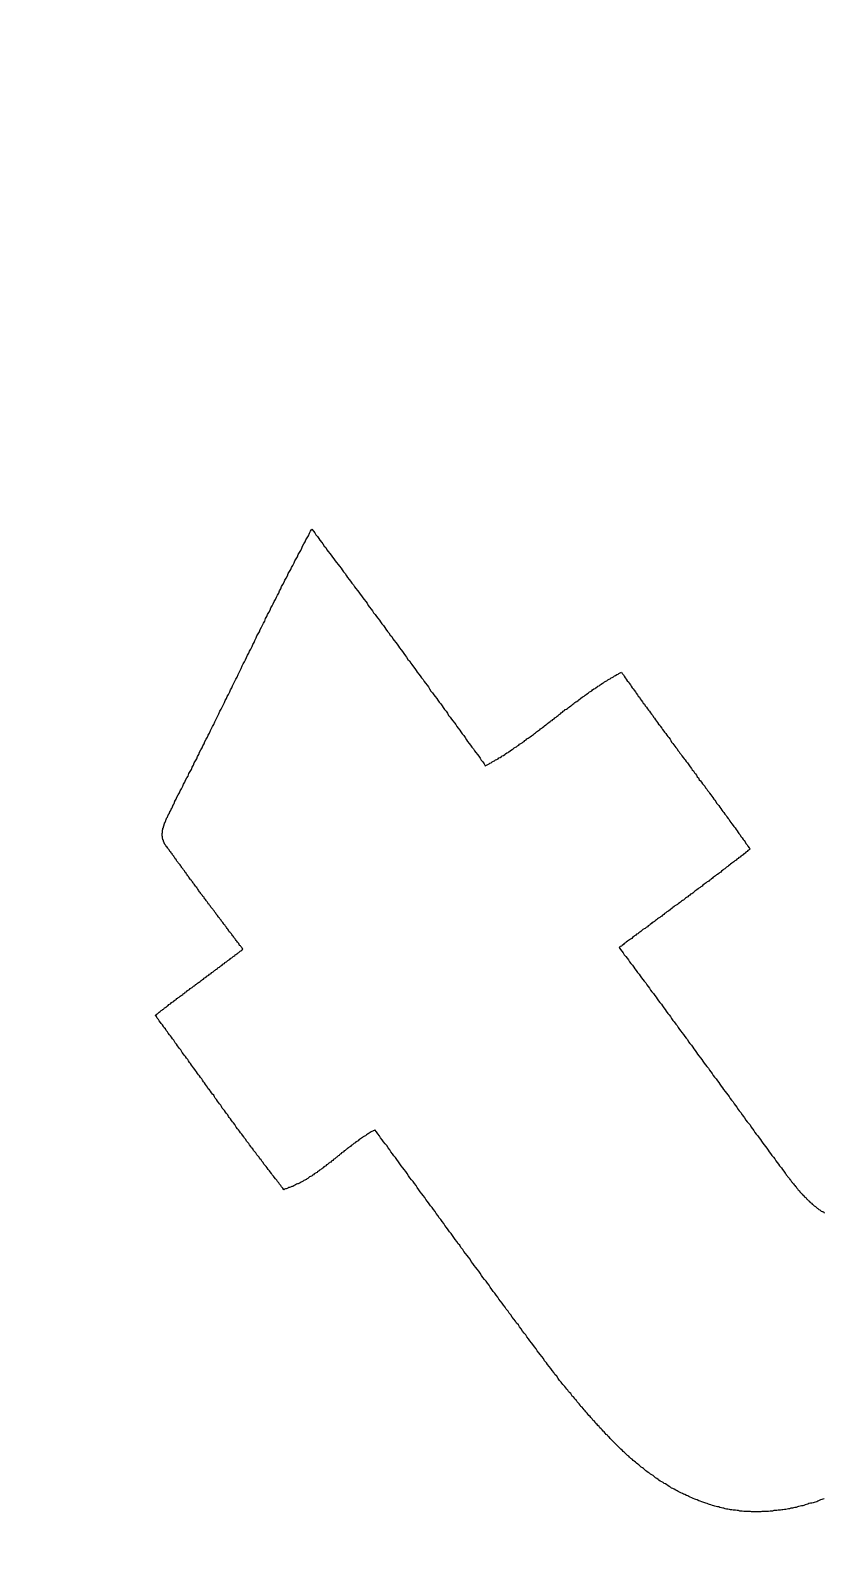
# Model space of a CAD drawing. Extents: x 0 to 712, y 0 to 505.
# Drawn here: x 165.44 to 173.82, y 463.68 to 479.64 of the extents above; entities that cross this region are included whole.
import ezdxf

# ---------------------------------------------------------------- set-up
doc = ezdxf.new("R2010")
doc.units = 0
doc.layers.add('GRAVIRANJE', color=3, linetype='CONTINUOUS')
doc.layers.add('IZREZ', color=7, linetype='CONTINUOUS')

msp = doc.modelspace()

# ---------------------------------------------------------------- linework, layer by layer
at = {"layer": 'GRAVIRANJE'}
msp.add_lwpolyline([(173.826, 464.117), (173.813, 464.113), (173.8, 464.108), (173.787, 464.104), (173.774, 464.1), (173.76, 464.091), (173.747, 464.086), (173.734, 464.082), (173.721, 464.078), (173.708, 464.073), (173.695, 464.069), (173.682, 464.069), (173.665, 464.065), (173.652, 464.06), (173.638, 464.056), (173.625, 464.052), (173.612, 464.047), (173.599, 464.043), (173.586, 464.043), (173.573, 464.039), (173.556, 464.034), (173.543, 464.03), (173.53, 464.026), (173.517, 464.026), (173.503, 464.021), (173.49, 464.017), (173.473, 464.017), (173.46, 464.012), (173.447, 464.012), (173.434, 464.008), (173.421, 464.004), (173.408, 464.004), (173.39, 463.999), (173.377, 463.999), (173.364, 463.995), (173.351, 463.995), (173.338, 463.995), (173.325, 463.991), (173.307, 463.991), (173.294, 463.991), (173.281, 463.986), (173.268, 463.986), (173.255, 463.986), (173.238, 463.982), (173.225, 463.982), (173.212, 463.982), (173.199, 463.982), (173.185, 463.982), (173.168, 463.982), (173.155, 463.978), (173.142, 463.978), (173.129, 463.978), (173.116, 463.978), (173.098, 463.978), (173.085, 463.978), (173.072, 463.978), (173.059, 463.978), (173.046, 463.982), (173.029, 463.982), (173.016, 463.982), (173.002, 463.982), (172.989, 463.982), (172.976, 463.982), (172.959, 463.986), (172.946, 463.986), (172.933, 463.986), (172.92, 463.991), (172.907, 463.991), (172.889, 463.995), (172.876, 463.995), (172.863, 463.995), (172.85, 463.999), (172.837, 463.999), (172.824, 464.004), (172.806, 464.008), (172.793, 464.008), (172.78, 464.012), (172.767, 464.017), (172.754, 464.017), (172.741, 464.021), (172.724, 464.026), (172.711, 464.03), (172.698, 464.03), (172.685, 464.034), (172.671, 464.039), (172.658, 464.043), (172.645, 464.047), (172.628, 464.052), (172.615, 464.056), (172.602, 464.06), (172.589, 464.065), (172.576, 464.069), (172.563, 464.073), (172.545, 464.082), (172.532, 464.086), (172.515, 464.091), (172.502, 464.095), (172.484, 464.104), (172.471, 464.108), (172.458, 464.113), (172.441, 464.121), (172.428, 464.126), (172.41, 464.134), (172.397, 464.139), (172.384, 464.147), (172.371, 464.152), (172.353, 464.161), (172.34, 464.165), (172.327, 464.174), (172.31, 464.178), (172.297, 464.187), (172.284, 464.195), (172.271, 464.2), (172.258, 464.208), (172.24, 464.217), (172.227, 464.226), (172.214, 464.23), (172.201, 464.239), (172.188, 464.248), (172.175, 464.256), (172.162, 464.265), (172.149, 464.274), (172.136, 464.278), (172.123, 464.287), (172.11, 464.296), (172.092, 464.304), (172.079, 464.313), (172.07, 464.322), (172.057, 464.33), (172.044, 464.339), (172.031, 464.348), (172.018, 464.361), (172.005, 464.37), (171.992, 464.378), (171.979, 464.387), (171.966, 464.396), (171.953, 464.404), (171.94, 464.413), (171.927, 464.426), (171.918, 464.435), (171.905, 464.444), (171.892, 464.452), (171.879, 464.465), (171.866, 464.474), (171.857, 464.483), (171.844, 464.492), (171.831, 464.505), (171.818, 464.513), (171.809, 464.522), (171.796, 464.535), (171.783, 464.544), (171.77, 464.557), (171.761, 464.566), (171.748, 464.574), (171.735, 464.587), (171.726, 464.596), (171.713, 464.609), (171.7, 464.618), (171.691, 464.631), (171.678, 464.64), (171.665, 464.653), (171.656, 464.661), (171.643, 464.675), (171.635, 464.683), (171.622, 464.696), (171.609, 464.709), (171.6, 464.718), (171.587, 464.731), (171.578, 464.74), (171.565, 464.753), (171.556, 464.766), (171.543, 464.775), (171.535, 464.788), (171.521, 464.797), (171.513, 464.81), (171.5, 464.823), (171.491, 464.831), (171.478, 464.844), (171.469, 464.857), (171.456, 464.866), (171.447, 464.879), (171.434, 464.892), (171.426, 464.901), (171.413, 464.914), (171.404, 464.927), (171.395, 464.94), (171.382, 464.949), (171.373, 464.962), (171.36, 464.975), (171.352, 464.988), (171.339, 464.997), (171.33, 465.01), (171.321, 465.023), (171.308, 465.036), (171.299, 465.045), (171.291, 465.058), (171.278, 465.071), (171.269, 465.084), (171.256, 465.093), (171.247, 465.106), (171.238, 465.119), (171.225, 465.132), (171.217, 465.141), (171.208, 465.154), (171.195, 465.167), (171.186, 465.18), (171.177, 465.193), (171.164, 465.202), (171.156, 465.215), (171.147, 465.228), (171.134, 465.241), (171.125, 465.25), (171.116, 465.263), (171.108, 465.276), (171.095, 465.289), (171.086, 465.302), (171.077, 465.311), (171.064, 465.324), (171.055, 465.337), (171.047, 465.35), (171.029, 465.367), (171.016, 465.389), (170.999, 465.411), (170.981, 465.432), (170.968, 465.45), (170.951, 465.472), (170.938, 465.493), (170.92, 465.515), (170.903, 465.537), (170.89, 465.554), (170.872, 465.576), (170.859, 465.598), (170.842, 465.62), (170.824, 465.642), (170.811, 465.659), (170.794, 465.681), (170.781, 465.703), (170.764, 465.724), (170.746, 465.746), (170.733, 465.764), (170.716, 465.785), (170.703, 465.807), (170.685, 465.829), (170.672, 465.851), (170.655, 465.868), (170.637, 465.89), (170.624, 465.912), (170.607, 465.933), (170.594, 465.955), (170.576, 465.973), (170.563, 465.994), (170.546, 466.016), (170.528, 466.038), (170.515, 466.06), (170.498, 466.077), (170.485, 466.099), (170.467, 466.121), (170.454, 466.143), (170.437, 466.164), (170.424, 466.186), (170.406, 466.204), (170.389, 466.225), (170.376, 466.247), (170.358, 466.269), (170.345, 466.291), (170.328, 466.308), (170.315, 466.33), (170.297, 466.352), (170.284, 466.373), (170.267, 466.395), (170.254, 466.417), (170.236, 466.434), (170.219, 466.456), (170.206, 466.478), (170.189, 466.5), (170.175, 466.521), (170.158, 466.543), (170.145, 466.561), (170.128, 466.582), (170.114, 466.604), (170.097, 466.626), (170.084, 466.648), (170.067, 466.67), (170.053, 466.687), (170.036, 466.709), (170.019, 466.731), (170.006, 466.752), (169.988, 466.774), (169.975, 466.796), (169.958, 466.813), (169.945, 466.835), (169.927, 466.857), (169.914, 466.879), (169.897, 466.9), (169.884, 466.922), (169.866, 466.94), (169.853, 466.961), (169.836, 466.983), (169.818, 467.005), (169.805, 467.027), (169.788, 467.049), (169.775, 467.07), (169.757, 467.088), (169.744, 467.11), (169.727, 467.131), (169.714, 467.153), (169.696, 467.175), (169.683, 467.197), (169.666, 467.214), (169.653, 467.236), (169.635, 467.258), (169.618, 467.279), (169.605, 467.301), (169.587, 467.323), (169.574, 467.34), (169.557, 467.362), (169.544, 467.384), (169.526, 467.406), (169.513, 467.428), (169.496, 467.449), (169.483, 467.471), (169.465, 467.489), (169.448, 467.51), (169.435, 467.532), (169.418, 467.554), (169.404, 467.576), (169.387, 467.597), (169.374, 467.615), (169.357, 467.637), (169.343, 467.658), (169.326, 467.68), (169.309, 467.702), (169.296, 467.724), (169.278, 467.741), (169.265, 467.763), (169.248, 467.785), (169.235, 467.807), (169.217, 467.828), (169.204, 467.85), (169.187, 467.867), (169.169, 467.889), (169.156, 467.911), (169.139, 467.933), (169.126, 467.955), (169.108, 467.976), (169.095, 467.994), (169.078, 468.016), (169.069, 468.011), (169.06, 468.007), (169.056, 468.003), (169.047, 467.998), (169.039, 467.994), (169.03, 467.989), (169.021, 467.985), (169.017, 467.981), (169.008, 467.976), (168.999, 467.972), (168.991, 467.963), (168.986, 467.959), (168.978, 467.955), (168.969, 467.95), (168.96, 467.946), (168.956, 467.942), (168.947, 467.937), (168.938, 467.928), (168.93, 467.924), (168.925, 467.92), (168.917, 467.915), (168.908, 467.911), (168.903, 467.902), (168.895, 467.898), (168.886, 467.894), (168.877, 467.889), (168.873, 467.881), (168.864, 467.876), (168.856, 467.872), (168.851, 467.867), (168.843, 467.859), (168.834, 467.854), (168.829, 467.85), (168.821, 467.841), (168.812, 467.837), (168.808, 467.833), (168.799, 467.828), (168.79, 467.82), (168.786, 467.815), (168.777, 467.811), (168.768, 467.802), (168.764, 467.798), (168.755, 467.793), (168.747, 467.785), (168.742, 467.78), (168.734, 467.776), (168.725, 467.772), (168.721, 467.763), (168.712, 467.759), (168.703, 467.754), (168.699, 467.746), (168.69, 467.741), (168.686, 467.737), (168.677, 467.728), (168.668, 467.724), (168.664, 467.719), (168.655, 467.711), (168.646, 467.706), (168.642, 467.702), (168.633, 467.693), (168.625, 467.689), (168.62, 467.685), (168.612, 467.676), (168.603, 467.671), (168.599, 467.667), (168.59, 467.663), (168.581, 467.654), (168.577, 467.65), (168.568, 467.645), (168.559, 467.637), (168.555, 467.632), (168.546, 467.628), (168.538, 467.624), (168.533, 467.615), (168.525, 467.61), (168.516, 467.606), (168.511, 467.602), (168.503, 467.593), (168.494, 467.589), (168.49, 467.584), (168.481, 467.58), (168.472, 467.571), (168.468, 467.567), (168.459, 467.563), (168.45, 467.558), (168.442, 467.554), (168.437, 467.55), (168.429, 467.541), (168.42, 467.536), (168.416, 467.532), (168.407, 467.528), (168.398, 467.523), (168.389, 467.519), (168.385, 467.515), (168.376, 467.51), (168.368, 467.502), (168.359, 467.497), (168.355, 467.493), (168.346, 467.489), (168.337, 467.484), (168.329, 467.48), (168.32, 467.475), (168.315, 467.471), (168.307, 467.467), (168.298, 467.462), (168.289, 467.458), (168.281, 467.454), (168.276, 467.449), (168.268, 467.445), (168.259, 467.445), (168.25, 467.441), (168.241, 467.436), (168.233, 467.432), (168.224, 467.428), (168.22, 467.423), (168.211, 467.419), (168.202, 467.419), (168.193, 467.414), (168.185, 467.41), (168.176, 467.406), (168.167, 467.406), (168.159, 467.401), (168.15, 467.397), (168.141, 467.393), (168.132, 467.393), (168.124, 467.388), (168.115, 467.384), (168.106, 467.401), (168.093, 467.414), (168.085, 467.428), (168.072, 467.441), (168.063, 467.458), (168.05, 467.471), (168.041, 467.484), (168.028, 467.497), (168.015, 467.515), (168.006, 467.528), (167.993, 467.541), (167.984, 467.554), (167.971, 467.571), (167.963, 467.584), (167.95, 467.597), (167.941, 467.615), (167.928, 467.628), (167.919, 467.641), (167.906, 467.654), (167.897, 467.671), (167.884, 467.685), (167.875, 467.698), (167.862, 467.711), (167.854, 467.728), (167.841, 467.741), (167.832, 467.754), (167.819, 467.772), (167.81, 467.785), (167.797, 467.798), (167.788, 467.815), (167.775, 467.828), (167.767, 467.841), (167.754, 467.859), (167.745, 467.872), (167.732, 467.885), (167.723, 467.898), (167.714, 467.915), (167.701, 467.928), (167.693, 467.942), (167.679, 467.959), (167.671, 467.972), (167.658, 467.985), (167.649, 468.003), (167.636, 468.016), (167.627, 468.029), (167.614, 468.046), (167.605, 468.059), (167.597, 468.072), (167.584, 468.09), (167.575, 468.103), (167.562, 468.116), (167.553, 468.133), (167.54, 468.146), (167.531, 468.159), (167.523, 468.177), (167.51, 468.19), (167.501, 468.203), (167.488, 468.22), (167.479, 468.233), (167.466, 468.246), (167.457, 468.264), (167.449, 468.277), (167.436, 468.29), (167.427, 468.307), (167.414, 468.321), (167.405, 468.338), (167.392, 468.351), (167.383, 468.364), (167.375, 468.382), (167.361, 468.395), (167.353, 468.408), (167.34, 468.425), (167.331, 468.438), (167.318, 468.451), (167.309, 468.469), (167.3, 468.482), (167.287, 468.495), (167.279, 468.512), (167.266, 468.525), (167.257, 468.543), (167.248, 468.556), (167.235, 468.569), (167.226, 468.586), (167.213, 468.599), (167.205, 468.612), (167.192, 468.63), (167.183, 468.643), (167.174, 468.656), (167.161, 468.673), (167.152, 468.686), (167.139, 468.699), (167.131, 468.717), (167.118, 468.73), (167.109, 468.747), (167.1, 468.76), (167.087, 468.774), (167.078, 468.791), (167.065, 468.804), (167.057, 468.817), (167.043, 468.835), (167.035, 468.848), (167.026, 468.861), (167.013, 468.878), (167.004, 468.891), (166.991, 468.904), (166.983, 468.922), (166.969, 468.935), (166.961, 468.952), (166.952, 468.965), (166.939, 468.978), (166.93, 468.996), (166.917, 469.009), (166.908, 469.022), (166.895, 469.039), (166.887, 469.052), (166.874, 469.065), (166.865, 469.083), (166.852, 469.096), (166.843, 469.109), (166.834, 469.126), (166.821, 469.139), (166.813, 469.153), (166.8, 469.17), (166.791, 469.183), (166.778, 469.196), (166.769, 469.213), (166.756, 469.227), (166.765, 469.231), (166.773, 469.24), (166.778, 469.244), (166.786, 469.248), (166.791, 469.253), (166.8, 469.261), (166.808, 469.266), (166.813, 469.27), (166.821, 469.279), (166.83, 469.283), (166.834, 469.288), (166.843, 469.292), (166.852, 469.301), (166.856, 469.305), (166.865, 469.309), (166.874, 469.314), (166.878, 469.322), (166.887, 469.327), (166.895, 469.331), (166.9, 469.34), (166.908, 469.344), (166.917, 469.349), (166.922, 469.353), (166.93, 469.362), (166.935, 469.366), (166.943, 469.37), (166.952, 469.375), (166.956, 469.383), (166.965, 469.388), (166.974, 469.392), (166.978, 469.396), (166.987, 469.405), (166.996, 469.41), (167, 469.414), (167.009, 469.418), (167.017, 469.427), (167.022, 469.431), (167.03, 469.436), (167.039, 469.44), (167.048, 469.449), (167.052, 469.453), (167.061, 469.457), (167.07, 469.466), (167.074, 469.471), (167.083, 469.475), (167.091, 469.479), (167.096, 469.488), (167.104, 469.492), (167.113, 469.497), (167.118, 469.501), (167.126, 469.51), (167.135, 469.514), (167.139, 469.518), (167.148, 469.523), (167.157, 469.531), (167.161, 469.536), (167.17, 469.54), (167.179, 469.545), (167.183, 469.553), (167.192, 469.558), (167.2, 469.562), (167.205, 469.566), (167.213, 469.575), (167.222, 469.579), (167.231, 469.584), (167.235, 469.588), (167.244, 469.597), (167.253, 469.601), (167.257, 469.606), (167.266, 469.61), (167.274, 469.619), (167.279, 469.623), (167.287, 469.627), (167.296, 469.632), (167.3, 469.64), (167.309, 469.645), (167.318, 469.649), (167.322, 469.653), (167.331, 469.662), (167.34, 469.667), (167.348, 469.671), (167.353, 469.68), (167.361, 469.684), (167.37, 469.688), (167.375, 469.693), (167.383, 469.701), (167.392, 469.706), (167.396, 469.71), (167.405, 469.714), (167.414, 469.723), (167.418, 469.728), (167.427, 469.732), (167.436, 469.736), (167.44, 469.745), (167.449, 469.749), (167.457, 469.754), (167.466, 469.758), (167.47, 469.767), (167.479, 469.771), (167.488, 469.775), (167.492, 469.784), (167.501, 469.788), (167.51, 469.793), (167.514, 469.797), (167.523, 469.806), (167.531, 469.81), (167.536, 469.815), (167.544, 469.819), (167.553, 469.828), (167.557, 469.832), (167.566, 469.836), (167.575, 469.841), (167.579, 469.849), (167.588, 469.854), (167.597, 469.858), (167.601, 469.867), (167.61, 469.871), (167.618, 469.876), (167.627, 469.88), (167.632, 469.889), (167.64, 469.893), (167.649, 469.897), (167.653, 469.906), (167.662, 469.91), (167.671, 469.915), (167.675, 469.919), (167.684, 469.928), (167.675, 469.937), (167.671, 469.945), (167.662, 469.954), (167.658, 469.963), (167.649, 469.967), (167.645, 469.976), (167.64, 469.985), (167.632, 469.993), (167.627, 470.002), (167.618, 470.011), (167.614, 470.019), (167.605, 470.028), (167.601, 470.037), (167.592, 470.045), (167.588, 470.054), (167.579, 470.063), (167.575, 470.072), (167.566, 470.08), (167.562, 470.089), (167.553, 470.098), (167.549, 470.102), (167.54, 470.111), (167.536, 470.12), (167.531, 470.128), (167.523, 470.137), (167.518, 470.146), (167.51, 470.154), (167.505, 470.163), (167.497, 470.172), (167.492, 470.181), (167.483, 470.189), (167.479, 470.198), (167.47, 470.207), (167.466, 470.215), (167.457, 470.224), (167.453, 470.233), (167.449, 470.237), (167.44, 470.246), (167.436, 470.255), (167.427, 470.263), (167.422, 470.272), (167.414, 470.281), (167.409, 470.289), (167.401, 470.298), (167.396, 470.307), (167.388, 470.316), (167.383, 470.324), (167.379, 470.333), (167.37, 470.342), (167.366, 470.35), (167.357, 470.359), (167.353, 470.363), (167.344, 470.372), (167.34, 470.381), (167.331, 470.39), (167.327, 470.398), (167.318, 470.407), (167.314, 470.416), (167.309, 470.424), (167.3, 470.433), (167.296, 470.442), (167.287, 470.451), (167.283, 470.459), (167.274, 470.468), (167.27, 470.477), (167.261, 470.485), (167.257, 470.494), (167.253, 470.499), (167.244, 470.507), (167.24, 470.516), (167.231, 470.525), (167.226, 470.533), (167.218, 470.542), (167.213, 470.551), (167.209, 470.56), (167.2, 470.568), (167.196, 470.577), (167.187, 470.586), (167.183, 470.594), (167.174, 470.603), (167.17, 470.612), (167.161, 470.62), (167.157, 470.629), (167.152, 470.638), (167.144, 470.647), (167.139, 470.651), (167.131, 470.66), (167.126, 470.668), (167.118, 470.677), (167.113, 470.686), (167.109, 470.695), (167.1, 470.703), (167.096, 470.712), (167.087, 470.721), (167.083, 470.729), (167.074, 470.738), (167.07, 470.747), (167.065, 470.756), (167.057, 470.764), (167.052, 470.773), (167.043, 470.782), (167.039, 470.79), (167.03, 470.799), (167.026, 470.808), (167.022, 470.817), (167.013, 470.825), (167.009, 470.83), (167, 470.838), (166.996, 470.847), (166.987, 470.856), (166.983, 470.864), (166.978, 470.873), (166.969, 470.882), (166.965, 470.891), (166.956, 470.899), (166.952, 470.908), (166.948, 470.917), (166.939, 470.925), (166.935, 470.934), (166.926, 470.943), (166.922, 470.952), (166.913, 470.96), (166.908, 470.969), (166.904, 470.978), (166.895, 470.986), (166.891, 470.995), (166.882, 471.004), (166.882, 471.008), (166.878, 471.008), (166.874, 471.013), (166.874, 471.017), (166.869, 471.021), (166.865, 471.026), (166.865, 471.03), (166.861, 471.03), (166.861, 471.034), (166.856, 471.039), (166.856, 471.043), (166.852, 471.047), (166.852, 471.052), (166.852, 471.056), (166.847, 471.056), (166.847, 471.06), (166.843, 471.065), (166.843, 471.069), (166.843, 471.074), (166.843, 471.078), (166.839, 471.082), (166.839, 471.082), (166.839, 471.087), (166.839, 471.091), (166.834, 471.095), (166.834, 471.1), (166.834, 471.104), (166.834, 471.108), (166.834, 471.113), (166.834, 471.113), (166.834, 471.117), (166.83, 471.121), (166.83, 471.126), (166.83, 471.13), (166.83, 471.134), (166.83, 471.139), (166.83, 471.143), (166.83, 471.148), (166.83, 471.148), (166.83, 471.152), (166.834, 471.156), (166.834, 471.161), (166.834, 471.165), (166.834, 471.169), (166.834, 471.174), (166.834, 471.178), (166.834, 471.182), (166.834, 471.187), (166.839, 471.187), (166.839, 471.191), (166.839, 471.195), (166.839, 471.2), (166.839, 471.204), (166.843, 471.209), (166.843, 471.213), (166.843, 471.217), (166.843, 471.222), (166.847, 471.226), (166.847, 471.23), (166.847, 471.23), (166.847, 471.235), (166.852, 471.239), (166.852, 471.243), (166.852, 471.248), (166.856, 471.252), (166.856, 471.256), (166.856, 471.261), (166.861, 471.265), (166.861, 471.27), (166.865, 471.274), (166.865, 471.274), (166.865, 471.278), (166.869, 471.283), (166.869, 471.287), (166.869, 471.291), (166.874, 471.296), (166.874, 471.3), (166.878, 471.304), (166.878, 471.309), (166.878, 471.313), (166.882, 471.317), (166.882, 471.317), (166.887, 471.322), (166.887, 471.326), (166.891, 471.331), (166.891, 471.335), (166.895, 471.339), (166.895, 471.344), (166.895, 471.348), (166.9, 471.352), (166.9, 471.357), (166.904, 471.357), (166.904, 471.361), (166.908, 471.365), (166.908, 471.37), (166.913, 471.374), (166.913, 471.378), (166.913, 471.383), (166.917, 471.387), (166.917, 471.391), (166.922, 471.391), (166.922, 471.396), (166.926, 471.4), (166.926, 471.405), (166.93, 471.409), (166.93, 471.413), (166.93, 471.418), (166.935, 471.422), (166.935, 471.422), (166.939, 471.426), (166.939, 471.431), (166.939, 471.435), (166.943, 471.439), (166.943, 471.444), (166.948, 471.448), (166.948, 471.448), (166.948, 471.452), (166.952, 471.457), (166.952, 471.461), (166.956, 471.466), (166.956, 471.47), (166.956, 471.47), (166.961, 471.474), (166.961, 471.479), (166.961, 471.483), (166.965, 471.487), (166.965, 471.492), (166.978, 471.513), (166.987, 471.535), (167, 471.557), (167.013, 471.579), (167.022, 471.601), (167.035, 471.622), (167.048, 471.649), (167.057, 471.67), (167.07, 471.692), (167.078, 471.714), (167.091, 471.736), (167.104, 471.757), (167.113, 471.784), (167.126, 471.805), (167.139, 471.827), (167.148, 471.849), (167.161, 471.871), (167.17, 471.897), (167.183, 471.919), (167.196, 471.94), (167.205, 471.962), (167.218, 471.984), (167.226, 472.01), (167.24, 472.032), (167.253, 472.054), (167.261, 472.075), (167.274, 472.097), (167.283, 472.123), (167.296, 472.145), (167.309, 472.167), (167.318, 472.189), (167.331, 472.21), (167.34, 472.237), (167.353, 472.258), (167.361, 472.28), (167.375, 472.302), (167.388, 472.328), (167.396, 472.35), (167.409, 472.372), (167.418, 472.393), (167.431, 472.415), (167.44, 472.441), (167.453, 472.463), (167.466, 472.485), (167.475, 472.507), (167.488, 472.533), (167.497, 472.555), (167.51, 472.576), (167.518, 472.598), (167.531, 472.62), (167.544, 472.646), (167.553, 472.668), (167.566, 472.69), (167.575, 472.711), (167.588, 472.738), (167.597, 472.759), (167.61, 472.781), (167.623, 472.803), (167.632, 472.829), (167.645, 472.851), (167.653, 472.873), (167.666, 472.894), (167.675, 472.92), (167.688, 472.942), (167.701, 472.964), (167.71, 472.986), (167.723, 473.008), (167.732, 473.034), (167.745, 473.055), (167.754, 473.077), (167.767, 473.099), (167.78, 473.125), (167.788, 473.147), (167.801, 473.169), (167.81, 473.191), (167.823, 473.217), (167.832, 473.238), (167.845, 473.26), (167.858, 473.282), (167.867, 473.304), (167.88, 473.33), (167.889, 473.352), (167.902, 473.373), (167.915, 473.395), (167.923, 473.421), (167.936, 473.443), (167.945, 473.465), (167.958, 473.487), (167.971, 473.509), (167.98, 473.535), (167.993, 473.556), (168.002, 473.578), (168.015, 473.6), (168.028, 473.622), (168.037, 473.648), (168.05, 473.67), (168.063, 473.691), (168.072, 473.713), (168.085, 473.735), (168.093, 473.761), (168.106, 473.783), (168.119, 473.805), (168.128, 473.827), (168.141, 473.848), (168.154, 473.874), (168.163, 473.896), (168.176, 473.918), (168.189, 473.94), (168.198, 473.962), (168.211, 473.983), (168.224, 474.009), (168.233, 474.031), (168.246, 474.053), (168.259, 474.075), (168.268, 474.097), (168.281, 474.118), (168.294, 474.14), (168.307, 474.166), (168.315, 474.188), (168.329, 474.21), (168.342, 474.232), (168.35, 474.253), (168.363, 474.275), (168.376, 474.297), (168.389, 474.323), (168.398, 474.345), (168.411, 474.367), (168.429, 474.345), (168.442, 474.327), (168.455, 474.306), (168.472, 474.288), (168.485, 474.266), (168.498, 474.249), (168.516, 474.227), (168.529, 474.21), (168.542, 474.188), (168.559, 474.171), (168.572, 474.149), (168.586, 474.131), (168.603, 474.11), (168.616, 474.092), (168.629, 474.07), (168.646, 474.053), (168.66, 474.031), (168.673, 474.014), (168.69, 473.992), (168.703, 473.975), (168.721, 473.953), (168.734, 473.935), (168.747, 473.914), (168.764, 473.896), (168.777, 473.874), (168.79, 473.857), (168.808, 473.835), (168.821, 473.818), (168.834, 473.796), (168.851, 473.779), (168.864, 473.757), (168.877, 473.739), (168.895, 473.718), (168.908, 473.7), (168.921, 473.678), (168.938, 473.661), (168.951, 473.639), (168.964, 473.622), (168.982, 473.6), (168.995, 473.583), (169.008, 473.561), (169.021, 473.543), (169.039, 473.522), (169.052, 473.504), (169.065, 473.482), (169.082, 473.465), (169.095, 473.443), (169.108, 473.426), (169.126, 473.404), (169.139, 473.387), (169.152, 473.365), (169.169, 473.347), (169.182, 473.326), (169.195, 473.308), (169.213, 473.286), (169.226, 473.269), (169.239, 473.247), (169.256, 473.23), (169.269, 473.208), (169.282, 473.191), (169.3, 473.169), (169.313, 473.151), (169.326, 473.13), (169.339, 473.112), (169.357, 473.09), (169.37, 473.073), (169.383, 473.051), (169.4, 473.029), (169.413, 473.012), (169.426, 472.99), (169.444, 472.973), (169.457, 472.951), (169.47, 472.934), (169.487, 472.912), (169.5, 472.894), (169.513, 472.873), (169.526, 472.855), (169.544, 472.833), (169.557, 472.816), (169.57, 472.794), (169.587, 472.777), (169.6, 472.755), (169.614, 472.738), (169.631, 472.716), (169.644, 472.698), (169.657, 472.677), (169.67, 472.655), (169.688, 472.637), (169.701, 472.616), (169.714, 472.598), (169.731, 472.576), (169.744, 472.559), (169.757, 472.537), (169.775, 472.52), (169.788, 472.498), (169.801, 472.48), (169.814, 472.459), (169.831, 472.441), (169.844, 472.42), (169.857, 472.398), (169.875, 472.38), (169.888, 472.359), (169.901, 472.341), (169.918, 472.319), (169.932, 472.302), (169.945, 472.28), (169.958, 472.263), (169.975, 472.241), (169.988, 472.223), (170.001, 472.202), (170.019, 472.184), (170.032, 472.163), (170.045, 472.141), (170.058, 472.123), (170.075, 472.102), (170.088, 472.084), (170.101, 472.062), (170.119, 472.045), (170.132, 472.023), (170.145, 472.006), (170.162, 471.984), (170.175, 471.966), (170.189, 471.945), (170.202, 471.923), (170.219, 471.906), (170.232, 471.884), (170.245, 471.866), (170.258, 471.871), (170.271, 471.879), (170.284, 471.884), (170.293, 471.892), (170.306, 471.897), (170.319, 471.906), (170.332, 471.914), (170.341, 471.919), (170.354, 471.927), (170.367, 471.932), (170.38, 471.94), (170.389, 471.949), (170.402, 471.953), (170.415, 471.962), (170.424, 471.971), (170.437, 471.975), (170.45, 471.984), (170.459, 471.993), (170.472, 472.001), (170.485, 472.006), (170.493, 472.014), (170.507, 472.023), (170.52, 472.032), (170.528, 472.036), (170.541, 472.045), (170.55, 472.054), (170.563, 472.062), (170.576, 472.067), (170.585, 472.075), (170.598, 472.084), (170.607, 472.093), (170.62, 472.102), (170.633, 472.106), (170.642, 472.115), (170.655, 472.123), (170.663, 472.132), (170.676, 472.141), (170.685, 472.149), (170.698, 472.158), (170.707, 472.163), (170.72, 472.171), (170.733, 472.18), (170.742, 472.189), (170.755, 472.197), (170.764, 472.206), (170.777, 472.215), (170.785, 472.223), (170.798, 472.232), (170.807, 472.237), (170.82, 472.245), (170.829, 472.254), (170.842, 472.263), (170.851, 472.271), (170.864, 472.28), (170.872, 472.289), (170.885, 472.298), (170.894, 472.306), (170.907, 472.315), (170.916, 472.324), (170.929, 472.332), (170.938, 472.341), (170.951, 472.345), (170.96, 472.354), (170.973, 472.363), (170.981, 472.372), (170.994, 472.38), (171.003, 472.389), (171.016, 472.398), (171.025, 472.406), (171.038, 472.415), (171.047, 472.424), (171.06, 472.433), (171.068, 472.441), (171.081, 472.45), (171.09, 472.459), (171.103, 472.463), (171.112, 472.472), (171.125, 472.48), (171.134, 472.489), (171.147, 472.498), (171.16, 472.507), (171.169, 472.515), (171.182, 472.524), (171.19, 472.533), (171.203, 472.541), (171.212, 472.546), (171.225, 472.555), (171.234, 472.563), (171.247, 472.572), (171.256, 472.581), (171.269, 472.589), (171.278, 472.598), (171.291, 472.602), (171.299, 472.611), (171.312, 472.62), (171.325, 472.629), (171.334, 472.637), (171.347, 472.646), (171.356, 472.65), (171.369, 472.659), (171.378, 472.668), (171.391, 472.677), (171.404, 472.681), (171.413, 472.69), (171.426, 472.698), (171.434, 472.707), (171.447, 472.711), (171.46, 472.72), (171.469, 472.729), (171.482, 472.738), (171.495, 472.742), (171.504, 472.751), (171.517, 472.759), (171.53, 472.764), (171.539, 472.772), (171.552, 472.781), (171.565, 472.785), (171.574, 472.794), (171.587, 472.798), (171.6, 472.807), (171.609, 472.816), (171.622, 472.82), (171.635, 472.829), (171.648, 472.833), (171.656, 472.842), (171.67, 472.846), (171.683, 472.855), (171.691, 472.842), (171.704, 472.825), (171.713, 472.812), (171.722, 472.794), (171.735, 472.781), (171.744, 472.764), (171.757, 472.751), (171.765, 472.738), (171.778, 472.72), (171.787, 472.707), (171.796, 472.69), (171.809, 472.677), (171.818, 472.663), (171.831, 472.646), (171.839, 472.633), (171.853, 472.616), (171.861, 472.602), (171.874, 472.589), (171.883, 472.572), (171.892, 472.559), (171.905, 472.541), (171.913, 472.528), (171.927, 472.515), (171.935, 472.498), (171.948, 472.485), (171.957, 472.467), (171.97, 472.454), (171.979, 472.441), (171.992, 472.424), (172.001, 472.411), (172.014, 472.398), (172.022, 472.38), (172.031, 472.367), (172.044, 472.35), (172.053, 472.337), (172.066, 472.324), (172.075, 472.306), (172.088, 472.293), (172.096, 472.28), (172.11, 472.263), (172.118, 472.25), (172.131, 472.232), (172.14, 472.219), (172.153, 472.206), (172.162, 472.189), (172.175, 472.176), (172.184, 472.163), (172.197, 472.145), (172.205, 472.132), (172.214, 472.115), (172.227, 472.102), (172.236, 472.088), (172.249, 472.071), (172.258, 472.058), (172.271, 472.045), (172.279, 472.027), (172.292, 472.014), (172.301, 471.997), (172.314, 471.984), (172.323, 471.971), (172.336, 471.953), (172.345, 471.94), (172.358, 471.927), (172.367, 471.91), (172.38, 471.897), (172.388, 471.884), (172.401, 471.866), (172.41, 471.853), (172.423, 471.836), (172.432, 471.823), (172.445, 471.81), (172.454, 471.792), (172.467, 471.779), (172.475, 471.766), (172.484, 471.749), (172.497, 471.736), (172.506, 471.718), (172.519, 471.705), (172.528, 471.692), (172.541, 471.675), (172.549, 471.662), (172.563, 471.649), (172.571, 471.631), (172.584, 471.618), (172.593, 471.605), (172.606, 471.588), (172.615, 471.574), (172.628, 471.557), (172.637, 471.544), (172.65, 471.531), (172.658, 471.513), (172.671, 471.5), (172.68, 471.487), (172.689, 471.47), (172.702, 471.457), (172.711, 471.444), (172.724, 471.426), (172.732, 471.413), (172.745, 471.396), (172.754, 471.383), (172.767, 471.37), (172.776, 471.352), (172.789, 471.339), (172.798, 471.326), (172.811, 471.309), (172.82, 471.296), (172.828, 471.278), (172.841, 471.265), (172.85, 471.252), (172.863, 471.235), (172.872, 471.222), (172.885, 471.209), (172.894, 471.191), (172.907, 471.178), (172.915, 471.161), (172.924, 471.148), (172.937, 471.134), (172.946, 471.117), (172.959, 471.104), (172.968, 471.087), (172.981, 471.074), (172.989, 471.06), (172.998, 471.043), (173.011, 471.03), (173.02, 471.017), (173.033, 470.999), (173.042, 470.986), (173.033, 470.978), (173.02, 470.969), (173.011, 470.96), (172.998, 470.952), (172.989, 470.943), (172.976, 470.934), (172.968, 470.925), (172.959, 470.917), (172.946, 470.908), (172.937, 470.899), (172.924, 470.895), (172.915, 470.886), (172.902, 470.877), (172.894, 470.869), (172.881, 470.86), (172.872, 470.851), (172.859, 470.843), (172.85, 470.834), (172.837, 470.825), (172.828, 470.817), (172.815, 470.808), (172.806, 470.799), (172.793, 470.795), (172.785, 470.786), (172.776, 470.777), (172.763, 470.769), (172.754, 470.76), (172.741, 470.751), (172.732, 470.742), (172.719, 470.734), (172.711, 470.725), (172.698, 470.716), (172.689, 470.712), (172.676, 470.703), (172.667, 470.695), (172.654, 470.686), (172.645, 470.677), (172.632, 470.668), (172.624, 470.66), (172.61, 470.651), (172.602, 470.642), (172.589, 470.638), (172.58, 470.629), (172.567, 470.62), (172.558, 470.612), (172.545, 470.603), (172.536, 470.594), (172.523, 470.586), (172.515, 470.577), (172.502, 470.573), (172.493, 470.564), (172.48, 470.555), (172.471, 470.546), (172.458, 470.538), (172.449, 470.529), (172.436, 470.52), (172.428, 470.512), (172.414, 470.507), (172.406, 470.499), (172.393, 470.49), (172.384, 470.481), (172.371, 470.472), (172.362, 470.464), (172.349, 470.455), (172.34, 470.446), (172.327, 470.442), (172.319, 470.433), (172.306, 470.424), (172.297, 470.416), (172.284, 470.407), (172.275, 470.398), (172.262, 470.39), (172.249, 470.385), (172.24, 470.377), (172.227, 470.368), (172.218, 470.359), (172.205, 470.35), (172.197, 470.342), (172.184, 470.333), (172.175, 470.324), (172.162, 470.32), (172.153, 470.311), (172.14, 470.302), (172.131, 470.294), (172.118, 470.285), (172.11, 470.276), (172.096, 470.268), (172.088, 470.263), (172.075, 470.255), (172.066, 470.246), (172.053, 470.237), (172.044, 470.228), (172.031, 470.22), (172.022, 470.211), (172.009, 470.207), (172.001, 470.198), (171.988, 470.189), (171.979, 470.181), (171.966, 470.172), (171.957, 470.163), (171.944, 470.154), (171.935, 470.146), (171.922, 470.141), (171.909, 470.133), (171.9, 470.124), (171.887, 470.115), (171.879, 470.106), (171.866, 470.098), (171.857, 470.089), (171.844, 470.085), (171.835, 470.076), (171.822, 470.067), (171.813, 470.059), (171.8, 470.05), (171.792, 470.041), (171.778, 470.032), (171.77, 470.024), (171.757, 470.019), (171.748, 470.011), (171.735, 470.002), (171.726, 469.993), (171.713, 469.985), (171.704, 469.976), (171.691, 469.967), (171.683, 469.958), (171.67, 469.954), (171.661, 469.945), (171.674, 469.924), (171.687, 469.906), (171.7, 469.889), (171.713, 469.867), (171.731, 469.849), (171.744, 469.832), (171.757, 469.815), (171.77, 469.793), (171.783, 469.775), (171.8, 469.758), (171.813, 469.736), (171.826, 469.719), (171.839, 469.701), (171.853, 469.68), (171.87, 469.662), (171.883, 469.645), (171.896, 469.623), (171.909, 469.606), (171.922, 469.588), (171.94, 469.571), (171.953, 469.549), (171.966, 469.531), (171.979, 469.514), (171.992, 469.492), (172.005, 469.475), (172.022, 469.457), (172.035, 469.436), (172.049, 469.418), (172.062, 469.401), (172.075, 469.379), (172.088, 469.362), (172.105, 469.344), (172.118, 469.327), (172.131, 469.305), (172.144, 469.288), (172.157, 469.27), (172.175, 469.248), (172.188, 469.231), (172.201, 469.213), (172.214, 469.192), (172.227, 469.174), (172.24, 469.157), (172.258, 469.135), (172.271, 469.118), (172.284, 469.1), (172.297, 469.078), (172.31, 469.061), (172.323, 469.044), (172.34, 469.026), (172.353, 469.004), (172.367, 468.987), (172.38, 468.97), (172.393, 468.948), (172.406, 468.93), (172.423, 468.913), (172.436, 468.891), (172.449, 468.874), (172.462, 468.856), (172.475, 468.835), (172.488, 468.817), (172.502, 468.8), (172.519, 468.778), (172.532, 468.76), (172.545, 468.743), (172.558, 468.721), (172.571, 468.704), (172.584, 468.686), (172.602, 468.669), (172.615, 468.647), (172.628, 468.63), (172.641, 468.612), (172.654, 468.591), (172.667, 468.573), (172.685, 468.556), (172.698, 468.534), (172.711, 468.517), (172.724, 468.499), (172.737, 468.477), (172.75, 468.46), (172.763, 468.442), (172.78, 468.421), (172.793, 468.403), (172.806, 468.386), (172.82, 468.368), (172.833, 468.347), (172.846, 468.329), (172.863, 468.312), (172.876, 468.29), (172.889, 468.273), (172.902, 468.255), (172.915, 468.233), (172.928, 468.216), (172.946, 468.199), (172.959, 468.177), (172.972, 468.159), (172.985, 468.142), (172.998, 468.12), (173.011, 468.103), (173.029, 468.085), (173.042, 468.068), (173.055, 468.046), (173.068, 468.029), (173.081, 468.011), (173.094, 467.989), (173.107, 467.972), (173.124, 467.955), (173.138, 467.933), (173.151, 467.915), (173.164, 467.898), (173.177, 467.876), (173.19, 467.859), (173.207, 467.841), (173.22, 467.824), (173.233, 467.802), (173.246, 467.785), (173.259, 467.767), (173.273, 467.746), (173.29, 467.728), (173.303, 467.711), (173.316, 467.689), (173.329, 467.671), (173.342, 467.654), (173.355, 467.637), (173.373, 467.615), (173.386, 467.597), (173.399, 467.58), (173.412, 467.558), (173.416, 467.554), (173.421, 467.55), (173.425, 467.541), (173.429, 467.536), (173.434, 467.532), (173.438, 467.523), (173.442, 467.519), (173.451, 467.51), (173.456, 467.506), (173.46, 467.502), (173.464, 467.493), (173.469, 467.489), (173.473, 467.48), (173.477, 467.475), (173.482, 467.467), (173.486, 467.462), (173.49, 467.458), (173.499, 467.449), (173.503, 467.445), (173.508, 467.436), (173.512, 467.432), (173.517, 467.428), (173.521, 467.419), (173.53, 467.414), (173.534, 467.406), (173.538, 467.401), (173.543, 467.393), (173.547, 467.388), (173.551, 467.384), (173.56, 467.375), (173.564, 467.371), (173.569, 467.362), (173.573, 467.358), (173.577, 467.353), (173.586, 467.345), (173.591, 467.34), (173.595, 467.336), (173.599, 467.327), (173.608, 467.323), (173.612, 467.319), (173.617, 467.31), (173.621, 467.306), (173.63, 467.301), (173.634, 467.293), (173.638, 467.288), (173.647, 467.284), (173.652, 467.275), (173.656, 467.271), (173.665, 467.266), (173.669, 467.262), (173.673, 467.253), (173.682, 467.249), (173.686, 467.245), (173.691, 467.24), (173.699, 467.232), (173.704, 467.227), (173.708, 467.223), (173.717, 467.218), (173.721, 467.214), (173.726, 467.21), (173.734, 467.205), (173.739, 467.201), (173.747, 467.192), (173.752, 467.188), (173.76, 467.184), (173.765, 467.179), (173.769, 467.175), (173.778, 467.171), (173.782, 467.166), (173.791, 467.162), (173.795, 467.157), (173.804, 467.153), (173.808, 467.153), (173.817, 467.149), (173.821, 467.144), (173.83, 467.14)], dxfattribs=at)
at = {"layer": 'IZREZ'}
msp.add_open_spline([(354.524, 83.816), (356.554, 83.899), (358.583, 83.983), (360.613, 84.066), (360.613, 87.417), (360.613, 90.767), (360.613, 94.117), (358.583, 94.201), (356.554, 94.284), (354.524, 94.368), (354.524, 100.326), (354.524, 106.284), (354.524, 112.241), (354.524, 112.385), (354.524, 112.529), (354.524, 112.673), (352.184, 112.673), (349.845, 112.673), (347.505, 112.673), (347.505, 112.23), (347.505, 111.786), (347.505, 111.342), (346.772, 111.342), (346.039, 111.342), (345.305, 111.342), (345.305, 111.809), (345.305, 112.275), (345.305, 112.742), (344.824, 112.742), (344.343, 112.742), (343.862, 112.742), (343.862, 113.667), (343.862, 114.591), (343.862, 115.516), (344.343, 115.516), (344.824, 115.516), (345.305, 115.516), (345.305, 115.983), (345.305, 116.45), (345.305, 116.916), (346.039, 116.916), (346.772, 116.916), (347.505, 116.916), (347.505, 116.45), (347.505, 115.983), (347.505, 115.516), (349.845, 115.516), (352.184, 115.516), (354.524, 115.516), (354.524, 115.683), (354.524, 115.85), (354.524, 116.017), (354.524, 121.947), (354.524, 127.877), (354.524, 133.807), (356.554, 133.891), (358.583, 133.974), (360.613, 134.057), (360.613, 137.411), (360.613, 140.764), (360.613, 144.118), (358.583, 144.201), (356.554, 144.285), (354.524, 144.368), (354.524, 168.091), (354.524, 191.814), (354.524, 215.538), (356.554, 215.621), (358.583, 215.704), (360.613, 215.788), (360.613, 219.133), (360.613, 222.479), (360.613, 225.824), (358.583, 225.908), (356.554, 225.991), (354.524, 226.074), (354.524, 232.013), (354.524, 237.951), (354.524, 243.89), (354.524, 244.056), (354.524, 244.223), (354.524, 244.389), (352.184, 244.389), (349.845, 244.389), (347.505, 244.389), (347.505, 243.923), (347.505, 243.456), (347.505, 242.99), (346.772, 242.99), (346.039, 242.99), (345.305, 242.99), (345.305, 243.456), (345.305, 243.923), (345.305, 244.389), (344.824, 244.389), (344.343, 244.389), (343.862, 244.389), (343.862, 245.345), (343.862, 246.3), (343.862, 247.255), (344.343, 247.255), (344.824, 247.255), (345.305, 247.255), (345.305, 247.722), (345.305, 248.188), (345.305, 248.655), (346.039, 248.655), (346.772, 248.655), (347.505, 248.655), (347.505, 248.188), (347.505, 247.722), (347.505, 247.255), (349.845, 247.255), (352.184, 247.255), (354.524, 247.255), (354.524, 247.422), (354.524, 247.589), (354.524, 247.756), (354.524, 253.685), (354.524, 259.614), (354.524, 265.544), (356.554, 265.627), (358.583, 265.71), (360.613, 265.794), (360.613, 269.143), (360.613, 272.491), (360.613, 275.84), (358.583, 275.924), (356.554, 276.007), (354.524, 276.091), (354.524, 300.63), (354.524, 325.169), (354.524, 349.709), (356.554, 349.792), (358.583, 349.876), (360.613, 349.959), (360.613, 353.32), (360.613, 356.682), (360.613, 360.043), (358.583, 360.126), (356.554, 360.21), (354.524, 360.293), (354.524, 366.214), (354.524, 372.135), (354.524, 378.057), (354.524, 378.223), (354.524, 378.389), (354.524, 378.556), (352.184, 378.556), (349.845, 378.556), (347.505, 378.556), (347.505, 378.089), (347.505, 377.623), (347.505, 377.156), (346.772, 377.156), (346.039, 377.156), (345.305, 377.156), (345.305, 377.623), (345.305, 378.089), (345.305, 378.556), (344.824, 378.556), (344.343, 378.556), (343.862, 378.556), (343.862, 379.51), (343.862, 380.464), (343.862, 381.419), (344.343, 381.419), (344.824, 381.419), (345.305, 381.419), (345.305, 381.885), (345.305, 382.352), (345.305, 382.819), (346.039, 382.819), (346.772, 382.819), (347.505, 382.819), (347.505, 382.352), (347.505, 381.885), (347.505, 381.419), (349.845, 381.419), (352.184, 381.419), (354.524, 381.419), (354.524, 381.585), (354.524, 381.752), (354.524, 381.919), (354.524, 387.854), (354.524, 393.789), (354.524, 399.725), (356.554, 399.808), (358.583, 399.891), (360.613, 399.975), (360.613, 403.32), (360.613, 406.666), (360.613, 410.012), (358.583, 410.095), (356.554, 410.178), (354.524, 410.262), (354.524, 437.628), (354.524, 464.995), (354.524, 492.362), (346.903, 492.362), (339.282, 492.362), (331.661, 492.362), (329.716, 492.362), (327.1, 493.578), (325.849, 495.065), (324.561, 496.596), (323.273, 498.128), (321.986, 499.659), (320.735, 501.145), (318.119, 502.362), (316.173, 502.362), (232.924, 502.362), (149.674, 502.362), (66.425, 502.362), (64.479, 502.362), (61.864, 501.145), (60.613, 499.659), (59.325, 498.128), (58.038, 496.596), (56.75, 495.065), (55.498, 493.578), (52.882, 492.362), (50.937, 492.362), (43.371, 492.362), (35.804, 492.362), (28.238, 492.362), (28.238, 469.028), (28.238, 445.695), (28.238, 422.362), (28.238, 418.328), (28.238, 414.295), (28.238, 410.262), (26.208, 410.178), (24.178, 410.095), (22.148, 410.012), (22.148, 406.666), (22.148, 403.32), (22.148, 399.975), (24.178, 399.891), (26.208, 399.808), (28.238, 399.725), (28.238, 393.789), (28.238, 387.854), (28.238, 381.919), (28.238, 381.752), (28.238, 381.585), (28.238, 381.419), (30.577, 381.419), (32.916, 381.419), (35.256, 381.419), (35.256, 381.885), (35.256, 382.352), (35.256, 382.819), (35.989, 382.819), (36.723, 382.819), (37.456, 382.819), (37.456, 382.352), (37.456, 381.885), (37.456, 381.419), (37.937, 381.419), (38.418, 381.419), (38.899, 381.419), (38.899, 380.464), (38.899, 379.51), (38.899, 378.556), (38.418, 378.556), (37.937, 378.556), (37.456, 378.556), (37.456, 378.089), (37.456, 377.623), (37.456, 377.156), (36.723, 377.156), (35.989, 377.156), (35.256, 377.156), (35.256, 377.623), (35.256, 378.089), (35.256, 378.556), (32.916, 378.556), (30.577, 378.556), (28.238, 378.556), (28.238, 378.389), (28.238, 378.223), (28.238, 378.057), (28.238, 372.135), (28.238, 366.214), (28.238, 360.293), (26.208, 360.21), (24.178, 360.126), (22.148, 360.043), (22.148, 356.682), (22.148, 353.32), (22.148, 349.959), (24.178, 349.876), (26.208, 349.792), (28.238, 349.709), (28.238, 325.169), (28.238, 300.63), (28.238, 276.091), (26.208, 276.007), (24.178, 275.924), (22.148, 275.84), (22.148, 272.491), (22.148, 269.143), (22.148, 265.794), (24.178, 265.71), (26.208, 265.627), (28.238, 265.544), (28.238, 259.614), (28.238, 253.685), (28.238, 247.756), (28.238, 247.589), (28.238, 247.422), (28.238, 247.255), (30.577, 247.255), (32.916, 247.255), (35.256, 247.255), (35.256, 247.722), (35.256, 248.188), (35.256, 248.655), (35.989, 248.655), (36.723, 248.655), (37.456, 248.655), (37.456, 248.188), (37.456, 247.722), (37.456, 247.255), (37.937, 247.255), (38.418, 247.255), (38.899, 247.255), (38.899, 246.3), (38.899, 245.345), (38.899, 244.389), (38.418, 244.389), (37.937, 244.389), (37.456, 244.389), (37.456, 243.923), (37.456, 243.456), (37.456, 242.99), (36.723, 242.99), (35.989, 242.99), (35.256, 242.99), (35.256, 243.456), (35.256, 243.923), (35.256, 244.389), (32.916, 244.389), (30.577, 244.389), (28.238, 244.389), (28.238, 244.223), (28.238, 244.056), (28.238, 243.89), (28.238, 237.951), (28.238, 232.013), (28.238, 226.074), (26.208, 225.991), (24.178, 225.908), (22.148, 225.824), (22.148, 222.479), (22.148, 219.133), (22.148, 215.787), (24.178, 215.704), (26.208, 215.621), (28.238, 215.537), (28.238, 191.814), (28.238, 168.091), (28.238, 144.368), (26.208, 144.285), (24.178, 144.201), (22.148, 144.118), (22.148, 140.765), (22.148, 137.411), (22.148, 134.058), (24.178, 133.974), (26.208, 133.891), (28.238, 133.807), (28.238, 127.877), (28.238, 121.947), (28.238, 116.017), (28.238, 115.85), (28.238, 115.683), (28.238, 115.517), (30.577, 115.517), (32.916, 115.517), (35.256, 115.517), (35.256, 115.983), (35.256, 116.45), (35.256, 116.917), (35.989, 116.917), (36.723, 116.917), (37.456, 116.917), (37.456, 116.45), (37.456, 115.983), (37.456, 115.517), (37.937, 115.517), (38.418, 115.517), (38.899, 115.517), (38.899, 114.592), (38.899, 113.667), (38.899, 112.742), (38.418, 112.742), (37.937, 112.742), (37.456, 112.742), (37.456, 112.275), (37.456, 111.809), (37.456, 111.342), (36.723, 111.342), (35.989, 111.342), (35.256, 111.342), (35.256, 111.786), (35.256, 112.23), (35.256, 112.674), (32.916, 112.674), (30.577, 112.674), (28.238, 112.674), (28.238, 112.53), (28.238, 112.386), (28.238, 112.242), (28.238, 106.284), (28.238, 100.326), (28.238, 94.368), (26.208, 94.284), (24.178, 94.201), (22.148, 94.117), (22.148, 90.767), (22.148, 87.417), (22.148, 84.066), (24.178, 83.983), (26.208, 83.899), (28.238, 83.816), (28.238, 70.649), (28.238, 57.481), (28.238, 44.314), (28.238, 42.666), (28.238, 41.018), (28.238, 39.37)], degree=3, knots=[0, 0, 0, 0, 1, 1, 1, 2, 2, 2, 3, 3, 3, 4, 4, 4, 5, 5, 5, 6, 6, 6, 7, 7, 7, 8, 8, 8, 9, 9, 9, 10, 10, 10, 11, 11, 11, 12, 12, 12, 13, 13, 13, 14, 14, 14, 15, 15, 15, 16, 16, 16, 17, 17, 17, 18, 18, 18, 19, 19, 19, 20, 20, 20, 21, 21, 21, 22, 22, 22, 23, 23, 23, 24, 24, 24, 25, 25, 25, 26, 26, 26, 27, 27, 27, 28, 28, 28, 29, 29, 29, 30, 30, 30, 31, 31, 31, 32, 32, 32, 33, 33, 33, 34, 34, 34, 35, 35, 35, 36, 36, 36, 37, 37, 37, 38, 38, 38, 39, 39, 39, 40, 40, 40, 41, 41, 41, 42, 42, 42, 43, 43, 43, 44, 44, 44, 45, 45, 45, 46, 46, 46, 47, 47, 47, 48, 48, 48, 49, 49, 49, 50, 50, 50, 51, 51, 51, 52, 52, 52, 53, 53, 53, 54, 54, 54, 55, 55, 55, 56, 56, 56, 57, 57, 57, 58, 58, 58, 59, 59, 59, 60, 60, 60, 61, 61, 61, 62, 62, 62, 63, 63, 63, 64, 64, 64, 65, 65, 65, 66, 66, 66, 67, 67, 67, 68, 68, 68, 69, 69, 69, 70, 70, 70, 71, 71, 71, 72, 72, 72, 73, 73, 73, 74, 74, 74, 75, 75, 75, 76, 76, 76, 77, 77, 77, 78, 78, 78, 79, 79, 79, 80, 80, 80, 81, 81, 81, 82, 82, 82, 83, 83, 83, 84, 84, 84, 85, 85, 85, 86, 86, 86, 87, 87, 87, 88, 88, 88, 89, 89, 89, 90, 90, 90, 91, 91, 91, 92, 92, 92, 93, 93, 93, 94, 94, 94, 95, 95, 95, 96, 96, 96, 97, 97, 97, 98, 98, 98, 99, 99, 99, 100, 100, 100, 101, 101, 101, 102, 102, 102, 103, 103, 103, 104, 104, 104, 105, 105, 105, 106, 106, 106, 107, 107, 107, 108, 108, 108, 109, 109, 109, 110, 110, 110, 111, 111, 111, 112, 112, 112, 113, 113, 113, 114, 114, 114, 115, 115, 115, 116, 116, 116, 117, 117, 117, 118, 118, 118, 119, 119, 119, 120, 120, 120, 121, 121, 121, 122, 122, 122, 123, 123, 123, 124, 124, 124, 125, 125, 125, 126, 126, 126, 127, 127, 127, 128, 128, 128, 129, 129, 129, 130, 130, 130, 131, 131, 131, 132, 132, 132, 133, 133, 133, 134, 134, 134, 135, 135, 135, 136, 136, 136, 137, 137, 137, 138, 138, 138, 139, 139, 139, 140, 140, 140, 141, 141, 141, 142, 142, 142, 143, 143, 143, 143.247224, 143.247224, 143.247224, 143.247224], dxfattribs=at)

doc.saveas('drawing.dxf')
